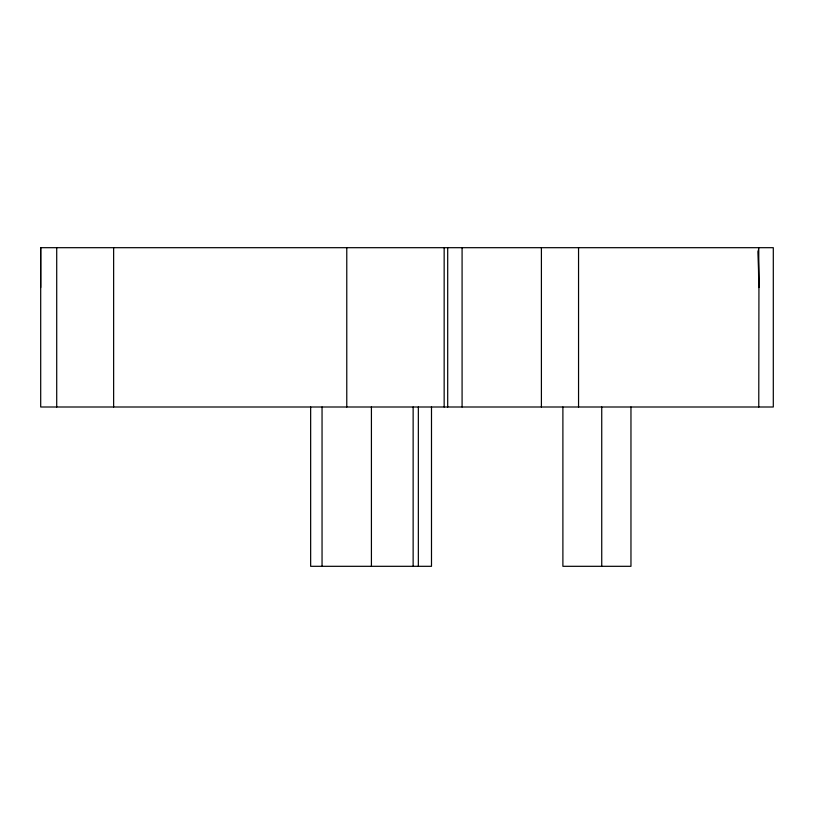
<?xml version="1.0" encoding="UTF-8"?>
<svg xmlns="http://www.w3.org/2000/svg" width="814" height="814" viewBox="0 0 814 814"><rect width="100%" height="100%" fill="white"/><g stroke="black" fill="none" stroke-linecap="round" stroke-linejoin="round"><path stroke-width="1.22" d="M40.7 287.525L40.7 247.69L773.3 247.69L773.3 407L40.7 407L40.7 247.69M758.77 407L758.933 287.525L758.241 250.183M462.087 247.69L462.087 407M541.402 247.69L541.402 407M758.241 251.424L758.77 287.525L758.77 247.69M630.962 407L630.962 566.31L562.891 566.31L562.891 407M601.739 407L601.739 566.31M578.551 247.69L578.551 407M447.7 247.69L447.7 407M444.159 247.69L444.159 407M431.491 407L431.491 566.31L310.653 566.31L310.653 407M418.345 407L418.345 566.31M413.136 407L413.136 566.31M371.418 407L371.418 566.31M346.774 247.69L346.774 407M322.049 407L322.049 566.31M113.634 247.69L113.634 407M56.715 247.69L56.715 407"/></g></svg>
